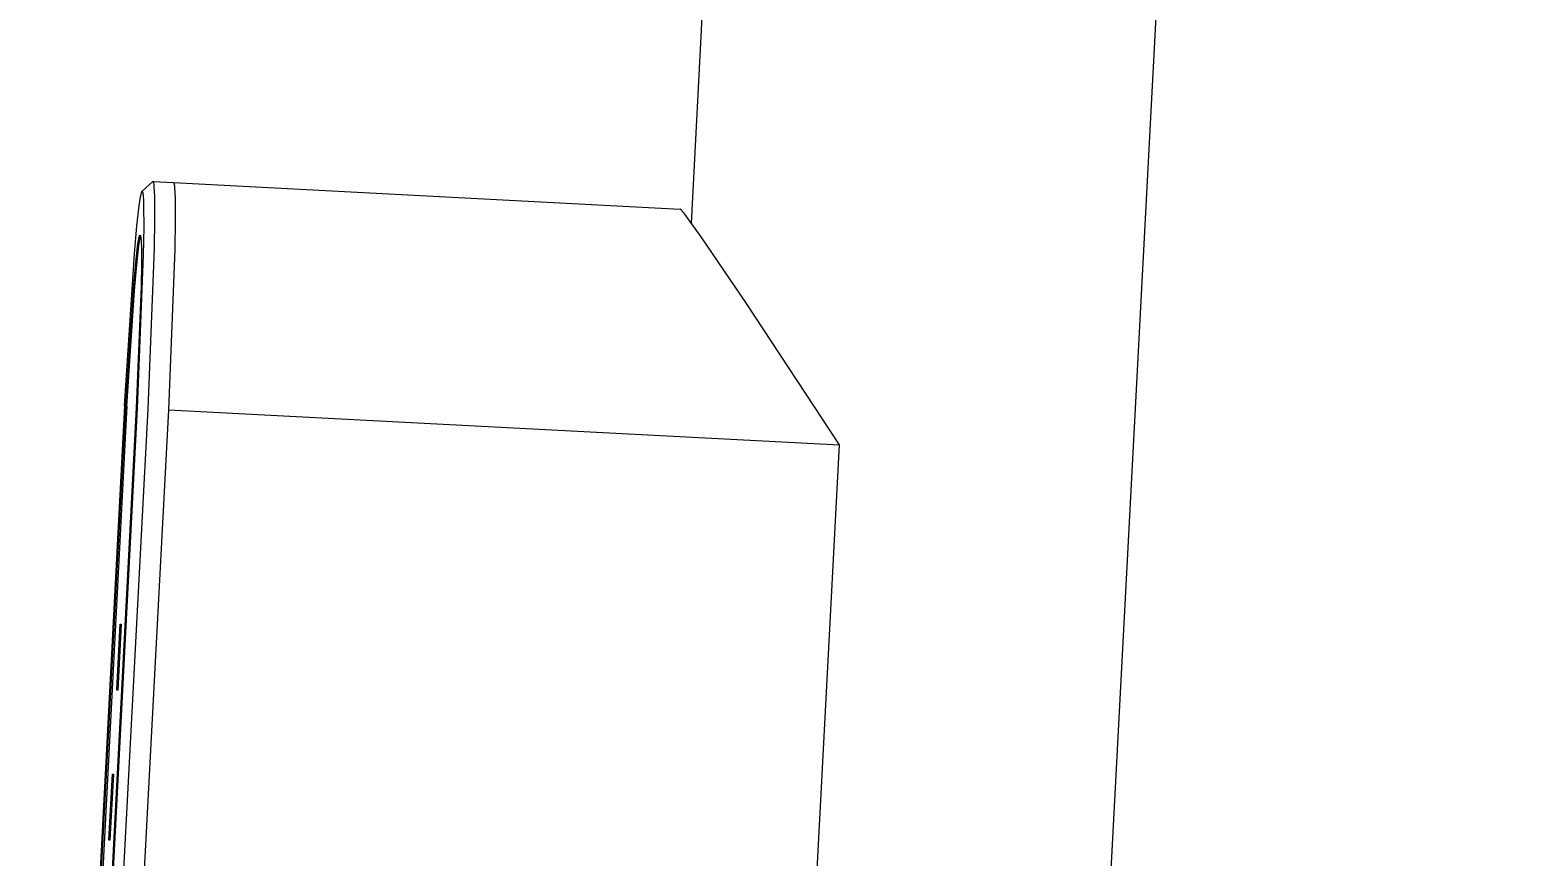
# Model space of a CAD drawing. Header units: inches. Extents: x 214 to 477, y -11 to 187.
# Drawn here: x 343.69 to 355.19, y 116.07 to 122.46 of the extents above; entities that cross this region are included whole.
import ezdxf

# ---------------------------------------------------------------- set-up
doc = ezdxf.new("R2010")
doc.units = ezdxf.units.IN
doc.layers.add('ZANO_R', color=7, linetype='Continuous', lineweight=0)
doc.layers.add('ZANO_W', color=1, linetype='Continuous', lineweight=0)
doc.styles.get("Standard").update_dxf_attribs({"font": 'arial.ttf'})
doc.dimstyles.new('amerykanie', dxfattribs={"dimtxt": 50, "dimasz": 50, "dimexe": 0.5, "dimexo": 0.5, "dimgap": 1, "dimtad": 1, "dimdec": 0, "dimzin": 0, "dimlunit": 5, "dimtxsty": 'Standard', "dimcen": 0.09, "dimclrd": 1, "dimclre": 1, "dimclrt": 1, "dimazin": 0, "dimtfac": 1, "dimtdec": 0, "dimtmove": 0, "dimatfit": 3, "dimfxl": 1, "dimtzin": 0, "dimarcsym": 1})

# ---------------------------------------------------------------- blocks, each defined once
blk = doc.blocks.new('*D360')
at = {"layer": 'ZANO_W', "color": 1, "lineweight": -2}
blk.add_arc((350.652, 89.363), 26.353, 2.1743, 84.8257, dxfattribs=at)
at = {"layer": 'ZANO_W', "color": 1}
for points in [[(353.04, 115.775), (353.017, 115.442), (352.031, 115.68)], [(376.819, 90.36), (377.152, 90.366), (377.005, 89.363)]]:
    blk.add_solid(points, dxfattribs=at)
at = {"layer": 'ZANO_W', "color": 1, "insert": (371.044, 108.715), "char_height": 2.4375, "attachment_point": 5, "rotation": 313.5}
blk.add_mtext("87%%d0'", dxfattribs=at)

msp = doc.modelspace()

# ---------------------------------------------------------------- linework, layer by layer
at = {"layer": 'ZANO_R'}
for p, q in [((348.80314, 120.96156), (351.5062, 172.53904)), ((355.00142, 172.35586), (350.67137, 89.73358)), ((344.55223, 121.1992), (344.55291, 121.20116)), ((344.55291, 121.20116), (344.55325, 121.20206)), ((344.55325, 121.20206), (344.55358, 121.2029)), ((344.55358, 121.2029), (344.55391, 121.20368)), ((344.55391, 121.20368), (344.55424, 121.2044)), ((344.55424, 121.2044), (344.55456, 121.20508)), ((344.55456, 121.20508), (344.55488, 121.20569)), ((344.55488, 121.20569), (344.55519, 121.20625)), ((344.55519, 121.20625), (344.5555, 121.20676)), ((344.5555, 121.20676), (344.55581, 121.20721)), ((344.55581, 121.20721), (344.55612, 121.20761)), ((344.55612, 121.20761), (344.55642, 121.20796)), ((344.55642, 121.20796), (344.55672, 121.20825)), ((344.55672, 121.20825), (344.55701, 121.20849)), ((344.55701, 121.20849), (344.55731, 121.20867)), ((344.55725, 121.20873), (344.63934, 121.28273)), ((344.55731, 121.20867), (344.55759, 121.20881)), ((344.55759, 121.20881), (344.55788, 121.20889)), ((344.55788, 121.20889), (344.55816, 121.20892)), ((344.55816, 121.20892), (344.55844, 121.2089)), ((344.55872, 121.20883), (344.55844, 121.2089)), ((344.55899, 121.2087), (344.55872, 121.20883)), ((344.55926, 121.20853), (344.55899, 121.2087)), ((344.55953, 121.2083), (344.55926, 121.20853)), ((344.5598, 121.20802), (344.55953, 121.2083)), ((344.56006, 121.20769), (344.5598, 121.20802)), ((344.56033, 121.20731), (344.56006, 121.20769)), ((344.56059, 121.20687), (344.56033, 121.20731)), ((344.56085, 121.20638), (344.56059, 121.20687)), ((344.5611, 121.20583), (344.56085, 121.20638)), ((344.56136, 121.20523), (344.5611, 121.20583)), ((344.56161, 121.20457), (344.56136, 121.20523)), ((344.56186, 121.20386), (344.56161, 121.20457)), ((344.5621, 121.2031), (344.56186, 121.20386)), ((344.56235, 121.20228), (344.5621, 121.2031)), ((344.56259, 121.2014), (344.56235, 121.20228)), ((344.56307, 121.19948), (344.56259, 121.2014)), ((344.63939, 121.28279), (344.63934, 121.28273)), ((344.63945, 121.28284), (344.63939, 121.28279)), ((344.6395, 121.28289), (344.63945, 121.28284)), ((344.63956, 121.28294), (344.6395, 121.28289)), ((344.63962, 121.28298), (344.63956, 121.28294)), ((344.63968, 121.28303), (344.63962, 121.28298)), ((344.63974, 121.28307), (344.63968, 121.28303)), ((344.6398, 121.28311), (344.63974, 121.28307)), ((344.63986, 121.28315), (344.6398, 121.28311)), ((344.63993, 121.28318), (344.63986, 121.28315)), ((344.64, 121.28322), (344.63993, 121.28318)), ((344.64006, 121.28325), (344.64, 121.28322)), ((344.64013, 121.28328), (344.64006, 121.28325)), ((344.6402, 121.28331), (344.64013, 121.28328)), ((344.64027, 121.28333), (344.6402, 121.28331)), ((344.64034, 121.28335), (344.64027, 121.28333)), ((344.64042, 121.28337), (344.64034, 121.28335)), ((344.64049, 121.28339), (344.64042, 121.28337)), ((344.64056, 121.2834), (344.64049, 121.28339)), ((344.64063, 121.28341), (344.64056, 121.2834)), ((344.64071, 121.28342), (344.64063, 121.28341)), ((344.64078, 121.28343), (344.64071, 121.28342)), ((344.64086, 121.28343), (344.64078, 121.28343)), ((344.64093, 121.28344), (344.64086, 121.28343)), ((344.64101, 121.28343), (344.64093, 121.28344)), ((344.64108, 121.28343), (344.64101, 121.28343)), ((344.64115, 121.28343), (344.64108, 121.28343)), ((344.64115, 121.28344), (344.79817, 121.27523)), ((344.64144, 121.28335), (344.64115, 121.28343)), ((344.64173, 121.28322), (344.64144, 121.28335)), ((344.64201, 121.28304), (344.64173, 121.28322)), ((344.6423, 121.2828), (344.64201, 121.28304)), ((344.64258, 121.28251), (344.6423, 121.2828)), ((344.64285, 121.28216), (344.64258, 121.28251)), ((344.64313, 121.28176), (344.64285, 121.28216)), ((344.6434, 121.2813), (344.64313, 121.28176)), ((344.64367, 121.28078), (344.6434, 121.2813)), ((344.64394, 121.28021), (344.64367, 121.28078)), ((344.64421, 121.27958), (344.64394, 121.28021)), ((344.64447, 121.2789), (344.64421, 121.27958)), ((344.64473, 121.27815), (344.64447, 121.2789)), ((344.64499, 121.27735), (344.64473, 121.27815)), ((344.64525, 121.27649), (344.64499, 121.27735)), ((344.6455, 121.27557), (344.64525, 121.27649)), ((344.646, 121.27356), (344.6455, 121.27557)), ((344.64649, 121.27131), (344.646, 121.27356)), ((344.64696, 121.26881), (344.64649, 121.27131)), ((344.64743, 121.26608), (344.64696, 121.26881)), ((344.64833, 121.25987), (344.64743, 121.26608)), ((344.64918, 121.25266), (344.64833, 121.25987)), ((344.65073, 121.2352), (344.64918, 121.25266)), ((344.65207, 121.21357), (344.65073, 121.2352)), ((344.65405, 121.15752), (344.65207, 121.21357)), ((344.79817, 121.27523), (344.79822, 121.27523)), ((344.79822, 121.27523), (344.79826, 121.27522)), ((344.79826, 121.27522), (344.7983, 121.27522)), ((344.7983, 121.27522), (344.79835, 121.27521)), ((344.79835, 121.27522), (348.71647, 121.07051)), ((344.79835, 121.27521), (344.79864, 121.27514)), ((344.79864, 121.27514), (344.79892, 121.27501)), ((344.79892, 121.27501), (344.79921, 121.27483)), ((344.79921, 121.27483), (344.79949, 121.27459)), ((344.79949, 121.27459), (344.79977, 121.2743)), ((344.79977, 121.2743), (344.80005, 121.27395)), ((344.80005, 121.27395), (344.80033, 121.27355)), ((344.80033, 121.27355), (344.8006, 121.27309)), ((344.8006, 121.27309), (344.80087, 121.27257)), ((344.80087, 121.27257), (344.80114, 121.272)), ((344.80114, 121.272), (344.8014, 121.27137)), ((344.8014, 121.27137), (344.80167, 121.27068)), ((344.80167, 121.27068), (344.80193, 121.26994)), ((344.80193, 121.26994), (344.80219, 121.26914)), ((344.80219, 121.26914), (344.80244, 121.26828)), ((344.80244, 121.26828), (344.8027, 121.26736)), ((344.8027, 121.26736), (344.80319, 121.26535)), ((344.80319, 121.26535), (344.80368, 121.26309)), ((344.80368, 121.26309), (344.80416, 121.2606)), ((344.80416, 121.2606), (344.80463, 121.25787)), ((344.80463, 121.25787), (344.80552, 121.25166)), ((344.80552, 121.25166), (344.80637, 121.24445)), ((344.80637, 121.24445), (344.80792, 121.22698)), ((344.80792, 121.22698), (344.80926, 121.20536)), ((344.80926, 121.20536), (344.81125, 121.1493)), ((344.51677, 120.9414), (344.53385, 121.09478)), ((344.53385, 121.09478), (344.54127, 121.14676)), ((344.54127, 121.14676), (344.54467, 121.16664)), ((344.54467, 121.16664), (344.54629, 121.17509)), ((344.54629, 121.17509), (344.54786, 121.18255)), ((344.54786, 121.18255), (344.54937, 121.18905)), ((344.54937, 121.18905), (344.55083, 121.19459)), ((344.55083, 121.19459), (344.55154, 121.19701)), ((344.55154, 121.19701), (344.55223, 121.1992)), ((344.56353, 121.19733), (344.56307, 121.19948)), ((344.56399, 121.19495), (344.56353, 121.19733)), ((344.56443, 121.19233), (344.56399, 121.19495)), ((344.56529, 121.1864), (344.56443, 121.19233)), ((344.5661, 121.17952), (344.56529, 121.1864)), ((344.56758, 121.16284), (344.5661, 121.17952)), ((344.56886, 121.14219), (344.56758, 121.16284)), ((344.57076, 121.08865), (344.56886, 121.14219)), ((344.57163, 120.9323), (344.57076, 121.08865)), ((344.65496, 120.99379), (344.65405, 121.15752)), ((344.81125, 121.1493), (344.81216, 120.98558)), ((344.65147, 120.7654), (344.65496, 120.99379)), ((344.81216, 120.98558), (344.80867, 120.75719)), ((348.71689, 121.07043), (348.71647, 121.07051)), ((348.71737, 121.07025), (348.71689, 121.07043)), ((348.71793, 121.06995), (348.71737, 121.07025)), ((348.71857, 121.06954), (348.71793, 121.06995)), ((348.71927, 121.06902), (348.71857, 121.06954)), ((348.72005, 121.06839), (348.71927, 121.06902)), ((348.72089, 121.06764), (348.72005, 121.06839)), ((348.72181, 121.06679), (348.72089, 121.06764)), ((348.7228, 121.06583), (348.72181, 121.06679)), ((348.72387, 121.06476), (348.7228, 121.06583)), ((348.7262, 121.06228), (348.72387, 121.06476)), ((348.72882, 121.05936), (348.7262, 121.06228)), ((348.73173, 121.05601), (348.72882, 121.05936)), ((348.73837, 121.04801), (348.73173, 121.05601)), ((348.74611, 121.03829), (348.73837, 121.04801)), ((348.76482, 121.01383), (348.74611, 121.03829)), ((348.87848, 120.85501), (348.76482, 121.01383)), ((344.4974, 120.72595), (344.51677, 120.9414)), ((344.53342, 120.85301), (344.53458, 120.85742)), ((344.53458, 120.85742), (344.53514, 120.85935)), ((344.53514, 120.85935), (344.53569, 120.86109)), ((344.53569, 120.86109), (344.53624, 120.86265)), ((344.53624, 120.86265), (344.5365, 120.86337)), ((344.5365, 120.86337), (344.53677, 120.86403)), ((344.53677, 120.86403), (344.53703, 120.86466)), ((344.53703, 120.86466), (344.53729, 120.86523)), ((344.53729, 120.86523), (344.53755, 120.86577)), ((344.53755, 120.86577), (344.5378, 120.86626)), ((344.5378, 120.86626), (344.53805, 120.86671)), ((344.53805, 120.86671), (344.5383, 120.86711)), ((344.5383, 120.86711), (344.53855, 120.86747)), ((344.53855, 120.86747), (344.53879, 120.86779)), ((344.53879, 120.86779), (344.53903, 120.86806)), ((344.53903, 120.86806), (344.53927, 120.86829)), ((344.53927, 120.86829), (344.5395, 120.86848)), ((344.5395, 120.86848), (344.53973, 120.86863)), ((344.53973, 120.86863), (344.53996, 120.86874)), ((344.53996, 120.86874), (344.54019, 120.86881)), ((344.54019, 120.86881), (344.54041, 120.86883)), ((344.54041, 120.86883), (344.54064, 120.86881)), ((344.54064, 120.86881), (344.54086, 120.86876)), ((344.54086, 120.86876), (344.54107, 120.86866)), ((344.54107, 120.86866), (344.54129, 120.86852)), ((344.54129, 120.86852), (344.54151, 120.86834)), ((344.54151, 120.86834), (344.54172, 120.86812)), ((344.54172, 120.86812), (344.54193, 120.86785)), ((344.54193, 120.86785), (344.54214, 120.86755)), ((344.54214, 120.86755), (344.54235, 120.8672)), ((344.54235, 120.8672), (344.54255, 120.86681)), ((344.54255, 120.86681), (344.54276, 120.86637)), ((344.54276, 120.86637), (344.54296, 120.86589)), ((344.54296, 120.86589), (344.54316, 120.86537)), ((344.54316, 120.86537), (344.54336, 120.8648)), ((344.54336, 120.8648), (344.54355, 120.8642)), ((344.54355, 120.8642), (344.54375, 120.86354)), ((344.54375, 120.86354), (344.54394, 120.86284)), ((344.54394, 120.86284), (344.54432, 120.86131)), ((344.54432, 120.86131), (344.54469, 120.8596)), ((344.54469, 120.8596), (344.54505, 120.8577)), ((344.54505, 120.8577), (344.54541, 120.85562)), ((344.54506, 120.85584), (344.5453, 120.85628)), ((344.5683, 120.71418), (344.57163, 120.9323)), ((344.50746, 120.65582), (344.52106, 120.77795)), ((344.52106, 120.77795), (344.52697, 120.81934)), ((344.52514, 120.74092), (344.53108, 120.78714)), ((344.52697, 120.81934), (344.52968, 120.83517)), ((344.52968, 120.83517), (344.53097, 120.84189)), ((344.53097, 120.84189), (344.53221, 120.84783)), ((344.53108, 120.78714), (344.53383, 120.80579)), ((344.53221, 120.84783), (344.53342, 120.85301)), ((344.53383, 120.80579), (344.53644, 120.8215)), ((344.53644, 120.8215), (344.53889, 120.83432)), ((344.53889, 120.83432), (344.54005, 120.83968)), ((344.54005, 120.83968), (344.54118, 120.84434)), ((344.54118, 120.84434), (344.54227, 120.84832)), ((344.54227, 120.84832), (344.5428, 120.85006)), ((344.5428, 120.85006), (344.54332, 120.85163)), ((344.54332, 120.85163), (344.54383, 120.85303)), ((344.54383, 120.85303), (344.54408, 120.85368)), ((344.54408, 120.85368), (344.54433, 120.85428)), ((344.54433, 120.85428), (344.54458, 120.85484)), ((344.54458, 120.85484), (344.54482, 120.85536)), ((344.54482, 120.85536), (344.54506, 120.85584)), ((344.54541, 120.85562), (344.54609, 120.8509)), ((344.54609, 120.8509), (344.54674, 120.84542)), ((344.54674, 120.84542), (344.54792, 120.83214)), ((344.54792, 120.83214), (344.54893, 120.81569)), ((344.54893, 120.81569), (344.55044, 120.77307)), ((344.55044, 120.77307), (344.55114, 120.64857)), ((344.60216, 119.52711), (344.65147, 120.7654)), ((344.80867, 120.75719), (344.75935, 119.51889)), ((349.2284, 120.3399), (348.87848, 120.85501)), ((344.42094, 119.54824), (344.4974, 120.72595)), ((344.49204, 120.48428), (344.50746, 120.65582)), ((344.51175, 120.61308), (344.52514, 120.74092)), ((344.5212, 119.5316), (344.5683, 120.71418)), ((344.55114, 120.64857), (344.54848, 120.47491)), ((344.49688, 120.44183), (344.51175, 120.61308)), ((344.43115, 119.54655), (344.49204, 120.48428)), ((344.43931, 119.54609), (344.49688, 120.44183)), ((344.54848, 120.47491), (344.51098, 119.5333)), ((349.94679, 119.24786), (349.2284, 120.3399)), ((344.51098, 119.5333), (343.68769, 103.8068)), ((343.6979, 103.8051), (344.5212, 119.5316)), ((343.77886, 103.8006), (344.60216, 119.52711)), ((344.75935, 119.51889), (343.93606, 103.79239)), ((344.42094, 119.54824), (343.93713, 110.30662)), ((343.94741, 110.30609), (344.43115, 119.54655)), ((344.43931, 119.54609), (343.95557, 110.30566)), ((344.75935, 119.51889), (349.94679, 119.24786)), ((349.12349, 103.52136), (349.94679, 119.24786)), ((344.36091, 117.35333), (344.3875, 117.8613)), ((344.39459, 117.86012), (344.36799, 117.35216)), ((344.3875, 117.8613), (344.39459, 117.86012)), ((344.36799, 117.35216), (344.36091, 117.35333)), ((344.36091, 117.35333), (344.36804, 117.35296)), ((344.30019, 116.1935), (344.32678, 116.70147)), ((344.33387, 116.70029), (344.30728, 116.19233)), ((344.32678, 116.70147), (344.33387, 116.70029)), ((344.30728, 116.19233), (344.30019, 116.1935)), ((344.30019, 116.1935), (344.30732, 116.19313))]:
    msp.add_line(p, q, dxfattribs=at)

# ---------------------------------------------------------------- dimensions: what is measured, and where the dimension line sits
at = {"layer": 'ZANO_W'}
dim = msp.add_angular_dim_2l(base=(373.70046, 102.13931), line1=((355.00142, 172.35586), (350.67137, 89.73358)), line2=((384.31696, 89.36332), (359.11995, 89.36332)), dimstyle='amerykanie', override={"dimtxt": 2.4375, "dimasz": 1, "dimgap": 0.5, "dimdec": 4, "dimaunit": 1, "dimadec": 1, "dimtdec": 4, "dimtmove": 1, "dimfrac": 2}, dxfattribs=at)
dim.commit()
dim.dimension.update_dxf_attribs({"geometry": '*D360', "text_midpoint": (371.04435, 108.71497)})

doc.saveas('drawing.dxf')
